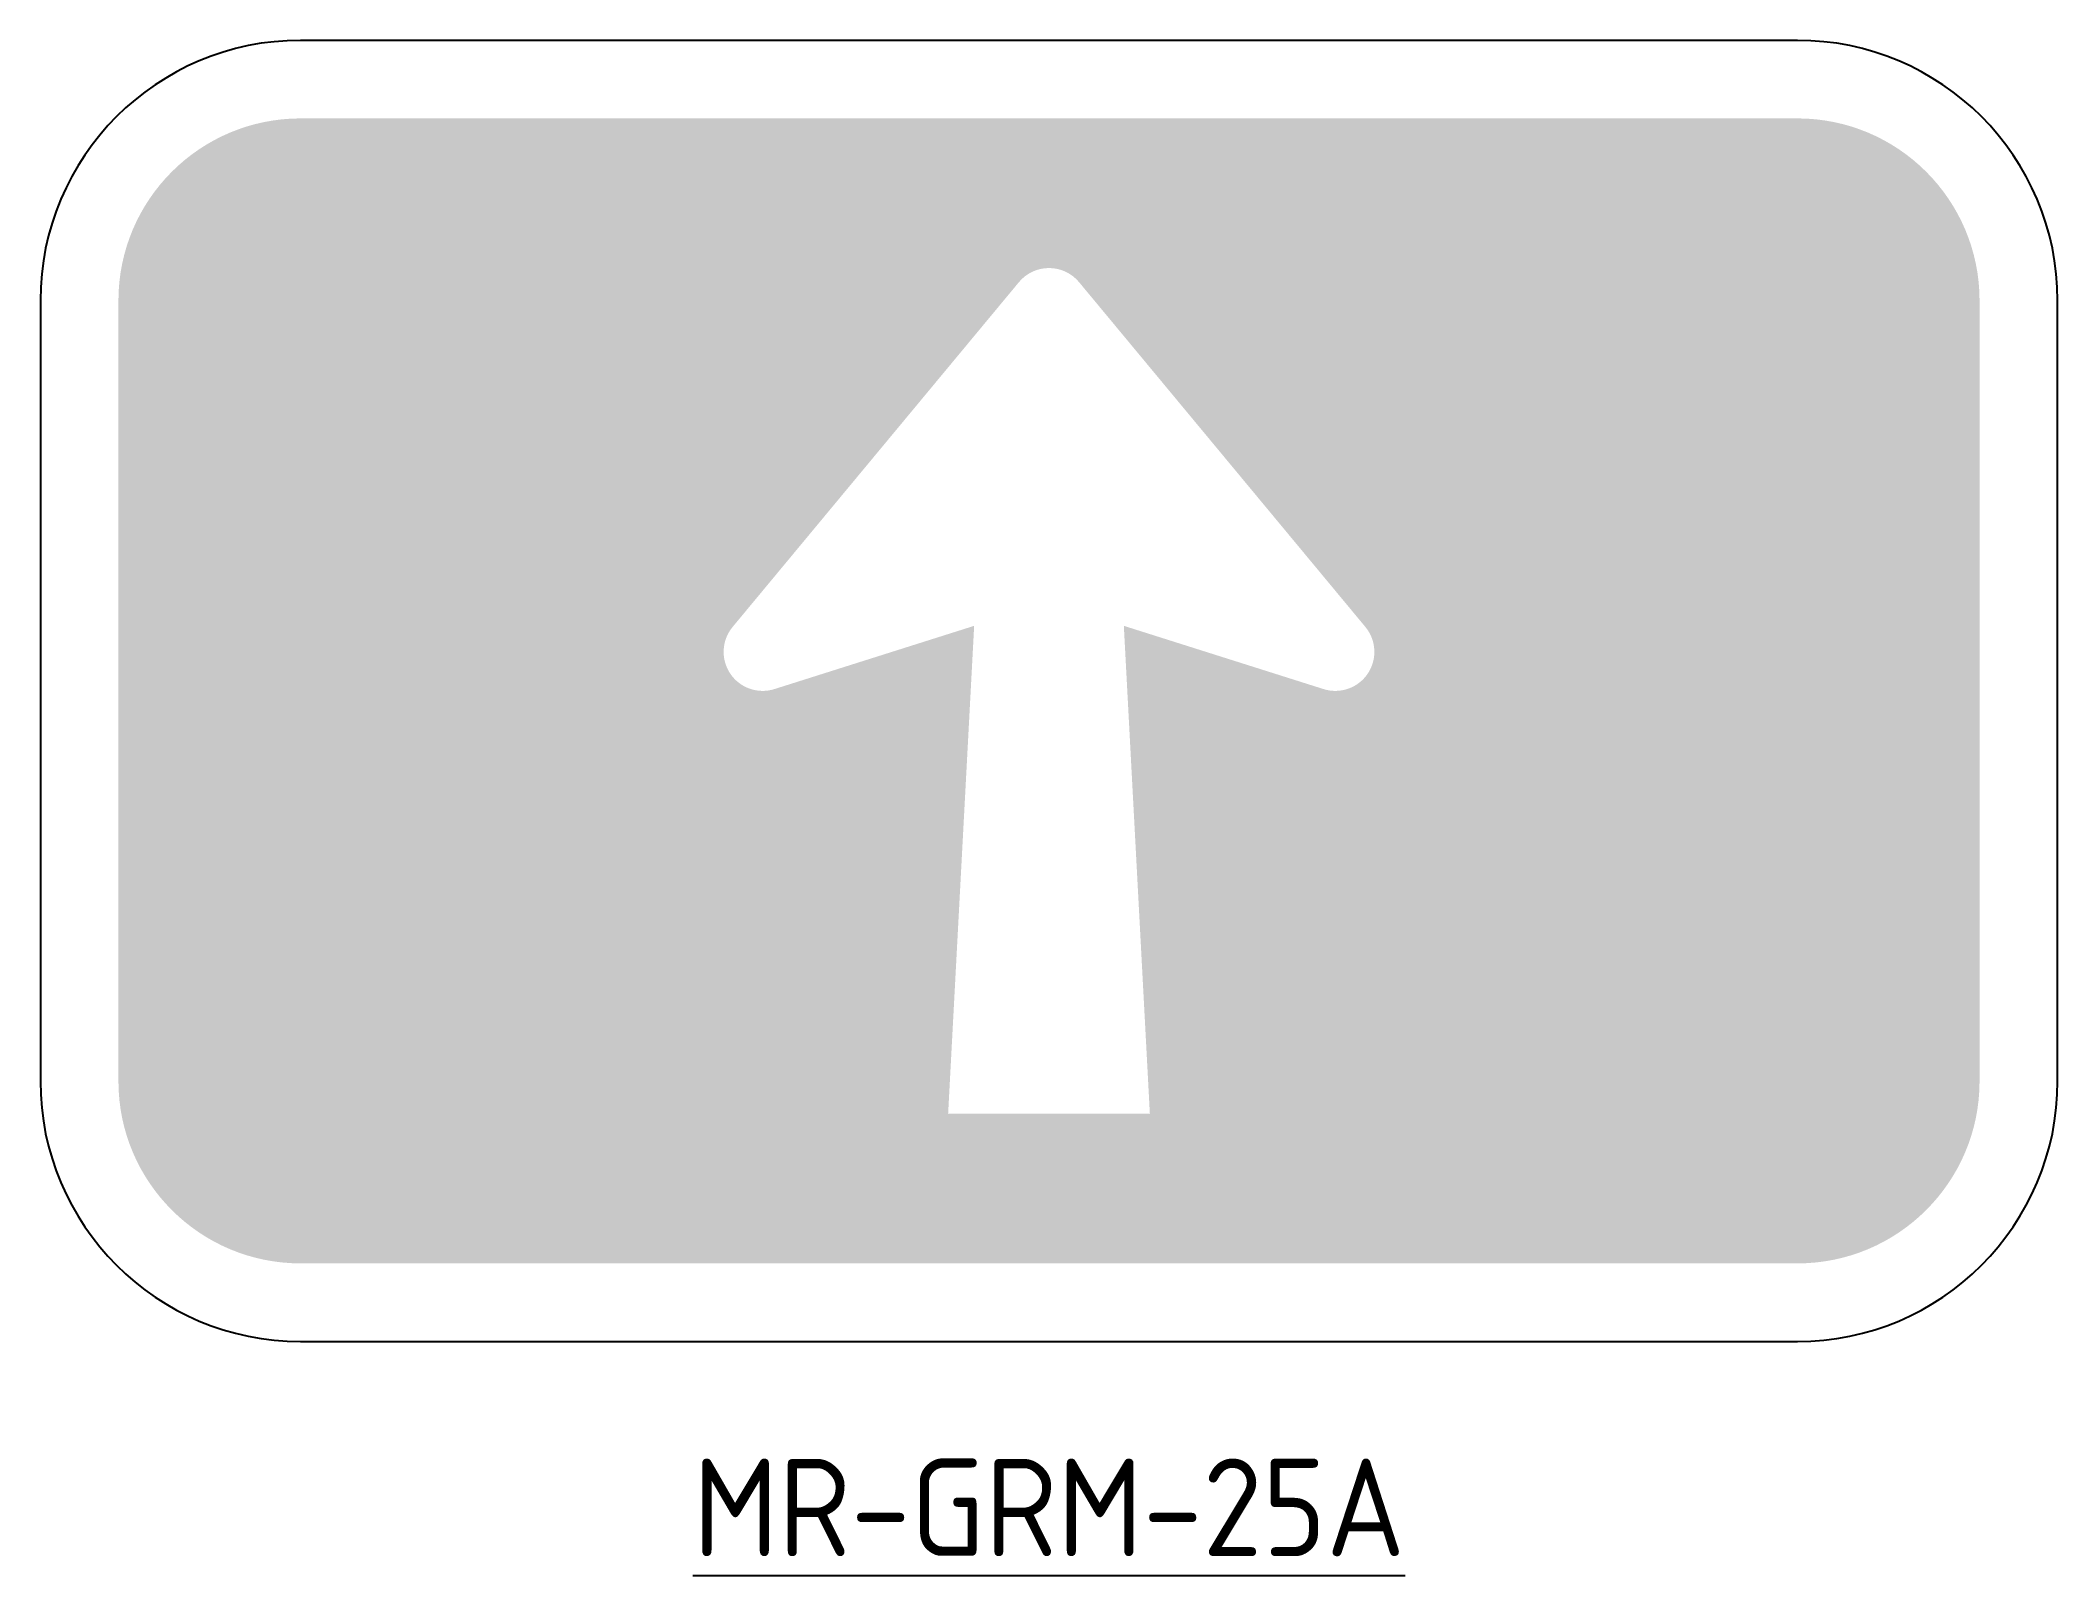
# Model space of a CAD drawing. Header units: millimetres. Extents: x -32.6 to 29.4, y -7.2 to 40.
import ezdxf

# ---------------------------------------------------------------- set-up
doc = ezdxf.new("R2010")
doc.units = ezdxf.units.MM
doc.layers.add('SIGN_BLACK', color=7, linetype='Continuous', true_color=0x0a0a0a)
doc.layers.add('SIGN_BLUE', color=7, linetype='Continuous', true_color=0x165788)
doc.layers.add('T35', color=3, linetype='Continuous')
doc.styles.add('T35', font='isocp2.shx', dxfattribs={"height": 3.5})

msp = doc.modelspace()

# ---------------------------------------------------------------- hatches: boundary and pattern name
at = {"layer": 'SIGN_BLUE'}
h = msp.add_hatch(color=256, dxfattribs=at)
h.dxf.hatch_style = 1
edge = h.paths.add_edge_path(flags=16)
edge.add_line((-4.708086793600524, 7), (-3.908086793600524, 22))
edge.add_line((-3.908086793600523, 22), (-10.04574963474097, 20.05601058426682))
edge.add_arc((-10.40808679360048, 21.2), 1.199999999999965, 140.3009265165278, 287.57462005845093, ccw=False)
edge.add_line((-11.33137865477238, 21.96650645078417), (-2.531378654772379, 32.56650645078417))
edge.add_arc((-1.608086793600523, 31.8), 1.199999999999969, 39.699073483473626, 140.3009265165264, ccw=False)
edge.add_line((-0.6847949324286674, 32.56650645078417), (8.115205067571333, 21.96650645078426))
edge.add_arc((7.191913206399477, 21.2), 1.200000000000027, -107.57462005844752, 39.69907348347698, ccw=False)
edge.add_line((6.829576047540013, 20.05601058426673), (0.6919132063994766, 22))
edge.add_line((0.6919132063994766, 22), (1.491913206399477, 7))
edge.add_line((1.491913206399477, 7), (-4.708086793600524, 7))
edge = h.paths.add_edge_path()
edge.add_arc((-24.60808679360052, 8), 5.600000000000001, 180, 270)
edge.add_line((-24.60808679360052, 2.4), (21.39191320639948, 2.4))
edge.add_arc((21.39191320639948, 8), 5.600000000000001, 270, 360)
edge.add_line((26.99191320639948, 8), (26.99191320639948, 32))
edge.add_arc((21.39191320639948, 32), 5.600000000000001, 0, 90)
edge.add_line((21.39191320639948, 37.6), (-24.60808679360052, 37.6))
edge.add_arc((-24.60808679360052, 32), 5.600000000000001, 90, 180)
edge.add_line((-30.20808679360053, 32), (-30.20808679360053, 8))

# ---------------------------------------------------------------- linework, layer by layer
at = {"layer": 'SIGN_BLACK'}
msp.add_lwpolyline([(-32.60808679360053, 8, 0.414213562373095), (-24.60808679360052, 0), (21.39191320639948, 0, 0.414213562373095), (29.39191320639948, 8), (29.39191320639948, 32, 0.414213562373095), (21.39191320639948, 40), (-24.60808679360052, 40, 0.414213562373095), (-32.60808679360053, 32)], format="xyb", close=True, dxfattribs=at)

# ---------------------------------------------------------------- texts
at = {"layer": 'T35', "insert": (-1.608086793600523, -3.6), "char_height": 3, "attachment_point": 2, "style": 'T35'}
msp.add_mtext('{\\LMR-GRM-25A}', dxfattribs=at)

doc.saveas('drawing.dxf')
